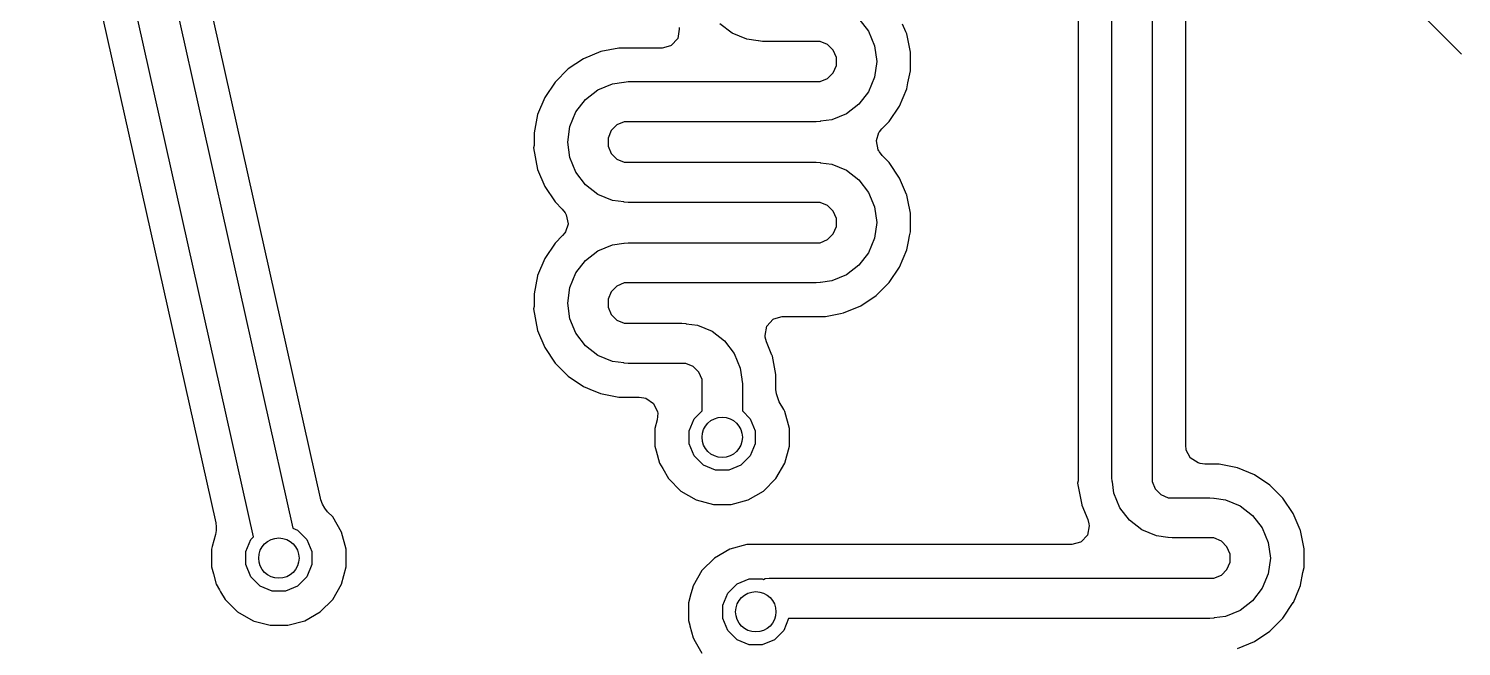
# Model space of a CAD drawing. Header units: inches. Extents: x 0.01 to 5.35, y 0.01 to 3.37.
# Drawn here: x 3.4773 to 3.8972, y 1.5893 to 1.7705 of the extents above; entities that cross this region are included whole.
import ezdxf

# ---------------------------------------------------------------- set-up
doc = ezdxf.new("R2010")
doc.units = ezdxf.units.IN
doc.header["$MEASUREMENT"] = 0
doc.layers.add('BLACK', color=250, linetype='CONTINUOUS')

msp = doc.modelspace()

# ---------------------------------------------------------------- linework, layer by layer
at = {"layer": 'BLACK', "linetype": 'CONTINUOUS'}
for p, q in [((3.48159, 1.95113), (3.55472, 1.62395)), ((3.54319, 1.62141), (3.47044, 1.94688)), ((3.4619, 1.93987), (3.53215, 1.62558)), ((3.56286, 1.63278), (3.49886, 1.91909)), ((3.84767, 1.81259), (3.89725, 1.76301)), ((3.80654, 1.79827), (3.80654, 1.63882)), ((3.8164, 1.64818), (3.8164, 1.80034)), ((3.79472, 1.63882), (3.79472, 1.79582)), ((3.78486, 1.7893), (3.78486, 1.63785)), ((3.6835, 1.76915), (3.67983, 1.77196)), ((3.72064, 1.77339), (3.72345, 1.76972)), ((3.73434, 1.7696), (3.73342, 1.77183)), ((3.66751, 1.76762), (3.66563, 1.76561)), ((3.66799, 1.77033), (3.66751, 1.76762)), ((3.66794, 1.77088), (3.66799, 1.77033)), ((3.68778, 1.76738), (3.6835, 1.76915)), ((3.72345, 1.76972), (3.72522, 1.76545)), ((3.73454, 1.76913), (3.73434, 1.7696)), ((3.73462, 1.76896), (3.73454, 1.76913)), ((3.73569, 1.76358), (3.73462, 1.76896)), ((3.64495, 1.76376), (3.63993, 1.76168)), ((3.65028, 1.76482), (3.64495, 1.76376)), ((3.64495, 1.76376), (3.64495, 1.76376)), ((3.64495, 1.76376), (3.64495, 1.76376)), ((3.64495, 1.76376), (3.64495, 1.76376)), ((3.64495, 1.76376), (3.64495, 1.76376)), ((3.66296, 1.76482), (3.65028, 1.76482)), ((3.66545, 1.76551), (3.66296, 1.76482)), ((3.66563, 1.76561), (3.66545, 1.76551)), ((3.69107, 1.76694), (3.68778, 1.76738)), ((3.69121, 1.76689), (3.69107, 1.76694)), ((3.69236, 1.76677), (3.69121, 1.76689)), ((3.70811, 1.76677), (3.69236, 1.76677)), ((3.70928, 1.76677), (3.70811, 1.76677)), ((3.71146, 1.76587), (3.70928, 1.76677)), ((3.71312, 1.76421), (3.71146, 1.76587)), ((3.71402, 1.76204), (3.71312, 1.76421)), ((3.72522, 1.76545), (3.72583, 1.76087)), ((3.73569, 1.75815), (3.73569, 1.76358)), ((3.73569, 1.76358), (3.73569, 1.76358)), ((3.63993, 1.76168), (3.63541, 1.75867)), ((3.63993, 1.76168), (3.63993, 1.76168)), ((3.63993, 1.76168), (3.63993, 1.76168)), ((3.71312, 1.75752), (3.71402, 1.75969)), ((3.71402, 1.76087), (3.71402, 1.76204)), ((3.71402, 1.75969), (3.71402, 1.76087)), ((3.72583, 1.76087), (3.72522, 1.75628)), ((3.63541, 1.75867), (3.63157, 1.75482)), ((3.63541, 1.75867), (3.63541, 1.75867)), ((3.63541, 1.75867), (3.63541, 1.75867)), ((3.70928, 1.75496), (3.71146, 1.75586)), ((3.71146, 1.75586), (3.71312, 1.75752)), ((3.72522, 1.75628), (3.72345, 1.75201)), ((3.73498, 1.75457), (3.73569, 1.75815)), ((3.63157, 1.75482), (3.62855, 1.75031)), ((3.63157, 1.75482), (3.63157, 1.75482)), ((3.63157, 1.75482), (3.63157, 1.75482)), ((3.64046, 1.74977), (3.64413, 1.75259)), ((3.64413, 1.75259), (3.64841, 1.75436)), ((3.64841, 1.75436), (3.6517, 1.75479)), ((3.6517, 1.75479), (3.65184, 1.75485)), ((3.65184, 1.75485), (3.65299, 1.75496)), ((3.65299, 1.75496), (3.68055, 1.75496)), ((3.68055, 1.75496), (3.70811, 1.75496)), ((3.70811, 1.75496), (3.70928, 1.75496)), ((3.72345, 1.75201), (3.72064, 1.74834)), ((3.73255, 1.7478), (3.73463, 1.75282)), ((3.73463, 1.75282), (3.73498, 1.75457)), ((3.62855, 1.75031), (3.62647, 1.74529)), ((3.62855, 1.75031), (3.62855, 1.75031)), ((3.62855, 1.75031), (3.62855, 1.75031)), ((3.63765, 1.7461), (3.64046, 1.74977)), ((3.72064, 1.74834), (3.71697, 1.74552)), ((3.72953, 1.74329), (3.73255, 1.7478)), ((3.62647, 1.74529), (3.62541, 1.73996)), ((3.62647, 1.74529), (3.62647, 1.74529)), ((3.63588, 1.74183), (3.63765, 1.7461)), ((3.65182, 1.74315), (3.64965, 1.74225)), ((3.65299, 1.74315), (3.65182, 1.74315)), ((3.68055, 1.74315), (3.65299, 1.74315)), ((3.70811, 1.74315), (3.68055, 1.74315)), ((3.70926, 1.74326), (3.70811, 1.74315)), ((3.7094, 1.74332), (3.70926, 1.74326)), ((3.7127, 1.74375), (3.7094, 1.74332)), ((3.71697, 1.74552), (3.7127, 1.74375)), ((3.72731, 1.74107), (3.72953, 1.74329)), ((3.72953, 1.74329), (3.72953, 1.74329)), ((3.62541, 1.73996), (3.62541, 1.73627)), ((3.63528, 1.73724), (3.63588, 1.74183)), ((3.64799, 1.74059), (3.64709, 1.73842)), ((3.64709, 1.73842), (3.64709, 1.73724)), ((3.64965, 1.74225), (3.64799, 1.74059)), ((3.72573, 1.73771), (3.72649, 1.74)), ((3.72649, 1.74), (3.72666, 1.74025)), ((3.72666, 1.74025), (3.72731, 1.74107)), ((3.62541, 1.73627), (3.62521, 1.73557)), ((3.62521, 1.73557), (3.62647, 1.7292)), ((3.63588, 1.73266), (3.63528, 1.73724)), ((3.64709, 1.73724), (3.64709, 1.73607)), ((3.64709, 1.73607), (3.64799, 1.7339)), ((3.72573, 1.73764), (3.72573, 1.73771)), ((3.72631, 1.73495), (3.72573, 1.73764)), ((3.72647, 1.73466), (3.72631, 1.73495)), ((3.72654, 1.73453), (3.72647, 1.73466)), ((3.72661, 1.73441), (3.72654, 1.73453)), ((3.72744, 1.7333), (3.72661, 1.73441)), ((3.63765, 1.72839), (3.63588, 1.73266)), ((3.64799, 1.7339), (3.64965, 1.73224)), ((3.64965, 1.73224), (3.65182, 1.73134)), ((3.65182, 1.73134), (3.65299, 1.73134)), ((3.65299, 1.73134), (3.68055, 1.73134)), ((3.68055, 1.73134), (3.70811, 1.73134)), ((3.70811, 1.73134), (3.70926, 1.73123)), ((3.70926, 1.73123), (3.7094, 1.73117)), ((3.7094, 1.73117), (3.7127, 1.73073)), ((3.7127, 1.73073), (3.71697, 1.72896)), ((3.72953, 1.7312), (3.72744, 1.7333)), ((3.73255, 1.72669), (3.72953, 1.7312)), ((3.72953, 1.7312), (3.72953, 1.7312)), ((3.72953, 1.7312), (3.72953, 1.7312)), ((3.62647, 1.7292), (3.62647, 1.7292)), ((3.62647, 1.7292), (3.62647, 1.7292)), ((3.62647, 1.7292), (3.62647, 1.7292)), ((3.62647, 1.7292), (3.62647, 1.7292)), ((3.62647, 1.7292), (3.62647, 1.7292)), ((3.62647, 1.7292), (3.62855, 1.72418)), ((3.64046, 1.72472), (3.63765, 1.72839)), ((3.71697, 1.72896), (3.72064, 1.72615)), ((3.72064, 1.72615), (3.72345, 1.72248)), ((3.73454, 1.72189), (3.73255, 1.72669)), ((3.73255, 1.72669), (3.73255, 1.72669)), ((3.62855, 1.72418), (3.62855, 1.72418)), ((3.62855, 1.72418), (3.62855, 1.72418)), ((3.62855, 1.72418), (3.63157, 1.71966)), ((3.64413, 1.7219), (3.64046, 1.72472)), ((3.64841, 1.72013), (3.64413, 1.7219)), ((3.72345, 1.72248), (3.72522, 1.71821)), ((3.73462, 1.72171), (3.73454, 1.72189)), ((3.73463, 1.72168), (3.73462, 1.72171)), ((3.73463, 1.72166), (3.73463, 1.72168)), ((3.73493, 1.72018), (3.73463, 1.72166)), ((3.63157, 1.71966), (3.63157, 1.71966)), ((3.63157, 1.71966), (3.63157, 1.71966)), ((3.63157, 1.71966), (3.63366, 1.71757)), ((3.63366, 1.71757), (3.6345, 1.71646)), ((3.6517, 1.7197), (3.64841, 1.72013)), ((3.65184, 1.71964), (3.6517, 1.7197)), ((3.65299, 1.71953), (3.65184, 1.71964)), ((3.68055, 1.71953), (3.65299, 1.71953)), ((3.70811, 1.71953), (3.68055, 1.71953)), ((3.70928, 1.71953), (3.70811, 1.71953)), ((3.71146, 1.71863), (3.70928, 1.71953)), ((3.71312, 1.71697), (3.71146, 1.71863)), ((3.72522, 1.71821), (3.72583, 1.71362)), ((3.73569, 1.71634), (3.73493, 1.72018)), ((3.6345, 1.71646), (3.63479, 1.71592)), ((3.63537, 1.71316), (3.63461, 1.71087)), ((3.63479, 1.71592), (3.63538, 1.71323)), ((3.63538, 1.71323), (3.63537, 1.71316)), ((3.71402, 1.7148), (3.71312, 1.71697)), ((3.71402, 1.71362), (3.71402, 1.7148)), ((3.71402, 1.71245), (3.71402, 1.71362)), ((3.72583, 1.71362), (3.72522, 1.70904)), ((3.73569, 1.71091), (3.73569, 1.71634)), ((3.63379, 1.7098), (3.63157, 1.70758)), ((3.63444, 1.71061), (3.63379, 1.7098)), ((3.63461, 1.71087), (3.63444, 1.71061)), ((3.71146, 1.70862), (3.71312, 1.71028)), ((3.71312, 1.71028), (3.71402, 1.71245)), ((3.72522, 1.70904), (3.72345, 1.70476)), ((3.73513, 1.7081), (3.73545, 1.70971)), ((3.73545, 1.70971), (3.73569, 1.71091)), ((3.63157, 1.70758), (3.62855, 1.70306)), ((3.63157, 1.70758), (3.63157, 1.70758)), ((3.64046, 1.70253), (3.64413, 1.70534)), ((3.64413, 1.70534), (3.64841, 1.70711)), ((3.64841, 1.70711), (3.6517, 1.70755)), ((3.6517, 1.70755), (3.65184, 1.7076)), ((3.65184, 1.7076), (3.65299, 1.70772)), ((3.65299, 1.70772), (3.66874, 1.70772)), ((3.66874, 1.70772), (3.70811, 1.70772)), ((3.70811, 1.70772), (3.70928, 1.70772)), ((3.70928, 1.70772), (3.71146, 1.70862)), ((3.72345, 1.70476), (3.72064, 1.70109)), ((3.73255, 1.70056), (3.73463, 1.70558)), ((3.73463, 1.70558), (3.73513, 1.7081)), ((3.62855, 1.70306), (3.62647, 1.69805)), ((3.62855, 1.70306), (3.62855, 1.70306)), ((3.62855, 1.70306), (3.62855, 1.70306)), ((3.63765, 1.69886), (3.64046, 1.70253)), ((3.72064, 1.70109), (3.71697, 1.69828)), ((3.72953, 1.69604), (3.73255, 1.70056)), ((3.62647, 1.69804), (3.62541, 1.69272)), ((3.62647, 1.69805), (3.62647, 1.69804)), ((3.63588, 1.69459), (3.63765, 1.69886)), ((3.7127, 1.69651), (3.7094, 1.69607)), ((3.71697, 1.69828), (3.7127, 1.69651)), ((3.62541, 1.69272), (3.62541, 1.68903)), ((3.63528, 1.69), (3.63588, 1.69459)), ((3.64799, 1.69335), (3.64709, 1.69117)), ((3.64965, 1.69501), (3.64799, 1.69335)), ((3.65182, 1.69591), (3.64965, 1.69501)), ((3.65299, 1.69591), (3.65182, 1.69591)), ((3.66874, 1.69591), (3.65299, 1.69591)), ((3.70811, 1.69591), (3.66874, 1.69591)), ((3.70926, 1.69602), (3.70811, 1.69591)), ((3.7094, 1.69607), (3.70926, 1.69602)), ((3.72117, 1.68918), (3.72569, 1.6922)), ((3.72569, 1.6922), (3.72953, 1.69604)), ((3.62541, 1.68903), (3.62521, 1.68832)), ((3.62521, 1.68832), (3.62647, 1.68196)), ((3.63588, 1.68541), (3.63528, 1.69)), ((3.64709, 1.69117), (3.64709, 1.69)), ((3.64709, 1.69), (3.64709, 1.68883)), ((3.64709, 1.68883), (3.64799, 1.68665)), ((3.71615, 1.6871), (3.72117, 1.68918)), ((3.63765, 1.68114), (3.63588, 1.68541)), ((3.64799, 1.68665), (3.64965, 1.68499)), ((3.64965, 1.68499), (3.65182, 1.68409)), ((3.65182, 1.68409), (3.65299, 1.68409)), ((3.65299, 1.68409), (3.66874, 1.68409)), ((3.66874, 1.68409), (3.66989, 1.68398)), ((3.66989, 1.68398), (3.67003, 1.68393)), ((3.67003, 1.68393), (3.67333, 1.68349)), ((3.6936, 1.68324), (3.69547, 1.68525)), ((3.69547, 1.68525), (3.69565, 1.68536)), ((3.69565, 1.68536), (3.69814, 1.68604)), ((3.69814, 1.68604), (3.71083, 1.68604)), ((3.71083, 1.68604), (3.71229, 1.68633)), ((3.71229, 1.68633), (3.71521, 1.68692)), ((3.71521, 1.68692), (3.71615, 1.6871)), ((3.62647, 1.68196), (3.62647, 1.68196)), ((3.62647, 1.68196), (3.62647, 1.68196)), ((3.62647, 1.68196), (3.62647, 1.68196)), ((3.62647, 1.68196), (3.62647, 1.68196)), ((3.62647, 1.68196), (3.62647, 1.68195)), ((3.62647, 1.68195), (3.62855, 1.67694)), ((3.64046, 1.67747), (3.63765, 1.68114)), ((3.67333, 1.68349), (3.6776, 1.68172)), ((3.6776, 1.68172), (3.68127, 1.67891)), ((3.69311, 1.68053), (3.6936, 1.68324)), ((3.69313, 1.68032), (3.69311, 1.68053)), ((3.69317, 1.67999), (3.69313, 1.68032)), ((3.69351, 1.67864), (3.69317, 1.67999)), ((3.62855, 1.67694), (3.62855, 1.67694)), ((3.62855, 1.67694), (3.62855, 1.67694)), ((3.62855, 1.67694), (3.63157, 1.67242)), ((3.64413, 1.67466), (3.64046, 1.67747)), ((3.68127, 1.67891), (3.68408, 1.67524)), ((3.69514, 1.67471), (3.69351, 1.67864)), ((3.63157, 1.67242), (3.63157, 1.67242)), ((3.63157, 1.67242), (3.63157, 1.67242)), ((3.63157, 1.67242), (3.63541, 1.66858)), ((3.64841, 1.67289), (3.64413, 1.67466)), ((3.6517, 1.67245), (3.64841, 1.67289)), ((3.65184, 1.6724), (3.6517, 1.67245)), ((3.65299, 1.67228), (3.65184, 1.6724)), ((3.66874, 1.67228), (3.65299, 1.67228)), ((3.66991, 1.67228), (3.66874, 1.67228)), ((3.67209, 1.67138), (3.66991, 1.67228)), ((3.67375, 1.66972), (3.67209, 1.67138)), ((3.68408, 1.67524), (3.68585, 1.67096)), ((3.69517, 1.67464), (3.69514, 1.67471)), ((3.69525, 1.67447), (3.69517, 1.67464)), ((3.69632, 1.66909), (3.69525, 1.67447)), ((3.63541, 1.66858), (3.63541, 1.66858)), ((3.63541, 1.66858), (3.63541, 1.66858)), ((3.63541, 1.66858), (3.63993, 1.66556)), ((3.67465, 1.66755), (3.67375, 1.66972)), ((3.67465, 1.66638), (3.67465, 1.66755)), ((3.68585, 1.67096), (3.68629, 1.66767)), ((3.68629, 1.66767), (3.68634, 1.66753)), ((3.68634, 1.66753), (3.68646, 1.66638)), ((3.69632, 1.66468), (3.69632, 1.66909)), ((3.63993, 1.66556), (3.63993, 1.66556)), ((3.63993, 1.66556), (3.64297, 1.6643)), ((3.64297, 1.6643), (3.64473, 1.66357)), ((3.64473, 1.66357), (3.6449, 1.66349)), ((3.6449, 1.66349), (3.65028, 1.66242)), ((3.67465, 1.65838), (3.67465, 1.66638)), ((3.68646, 1.66638), (3.68646, 1.65838)), ((3.69649, 1.66342), (3.69632, 1.66468)), ((3.69681, 1.66222), (3.69649, 1.66342)), ((3.65028, 1.66242), (3.65028, 1.66242)), ((3.65028, 1.66242), (3.65028, 1.66242)), ((3.65028, 1.66242), (3.65092, 1.66242)), ((3.65092, 1.66242), (3.65625, 1.66242)), ((3.65625, 1.66242), (3.65762, 1.66222)), ((3.65762, 1.66222), (3.65815, 1.66207)), ((3.65815, 1.66207), (3.66046, 1.66058)), ((3.66046, 1.66058), (3.6616, 1.65808)), ((3.69729, 1.66104), (3.69681, 1.66222)), ((3.6986, 1.65877), (3.69729, 1.66104)), ((3.69891, 1.65824), (3.6986, 1.65877)), ((3.6986, 1.65877), (3.6986, 1.65877)), ((3.6986, 1.65877), (3.6986, 1.65877)), ((3.66153, 1.65579), (3.66085, 1.65322)), ((3.66165, 1.65775), (3.66153, 1.65579)), ((3.6616, 1.65808), (3.66165, 1.65775)), ((3.6709, 1.65255), (3.67237, 1.6561)), ((3.67237, 1.6561), (3.67465, 1.65838)), ((3.68646, 1.65838), (3.68873, 1.6561)), ((3.68873, 1.6561), (3.6902, 1.65255)), ((3.70026, 1.65322), (3.69891, 1.65824)), ((3.66085, 1.65322), (3.66085, 1.64804)), ((3.6709, 1.64871), (3.6709, 1.65255)), ((3.6902, 1.65255), (3.6902, 1.64871)), ((3.70026, 1.64804), (3.70026, 1.65322)), ((3.66085, 1.64804), (3.6612, 1.64671)), ((3.6612, 1.64671), (3.6612, 1.64671)), ((3.6612, 1.64671), (3.6612, 1.64671)), ((3.6612, 1.64671), (3.66219, 1.64302)), ((3.67237, 1.64516), (3.6709, 1.64871)), ((3.6902, 1.64871), (3.68873, 1.64516)), ((3.69891, 1.64302), (3.70026, 1.64804)), ((3.81651, 1.64714), (3.8164, 1.64818)), ((3.81657, 1.64685), (3.81651, 1.64714)), ((3.81766, 1.64469), (3.81657, 1.64685)), ((3.66219, 1.64302), (3.66311, 1.64144)), ((3.67508, 1.64245), (3.67237, 1.64516)), ((3.67863, 1.64098), (3.67508, 1.64245)), ((3.68602, 1.64245), (3.68247, 1.64098)), ((3.68873, 1.64516), (3.68602, 1.64245)), ((3.69632, 1.63853), (3.69891, 1.64302)), ((3.8177, 1.64463), (3.81766, 1.64469)), ((3.82002, 1.64315), (3.8177, 1.64463)), ((3.82061, 1.64297), (3.82002, 1.64315)), ((3.82198, 1.64278), (3.82061, 1.64297)), ((3.82556, 1.64278), (3.82198, 1.64278)), ((3.8262, 1.64278), (3.82556, 1.64278)), ((3.83153, 1.64172), (3.8262, 1.64278)), ((3.8262, 1.64278), (3.8262, 1.64278)), ((3.8262, 1.64278), (3.8262, 1.64278)), ((3.83654, 1.63964), (3.83153, 1.64172)), ((3.83153, 1.64172), (3.83153, 1.64172)), ((3.83153, 1.64172), (3.83153, 1.64172)), ((3.83153, 1.64172), (3.83153, 1.64172)), ((3.83153, 1.64172), (3.83153, 1.64172)), ((3.83153, 1.64172), (3.83153, 1.64172)), ((3.66311, 1.64144), (3.66478, 1.63853)), ((3.66478, 1.63853), (3.66845, 1.63486)), ((3.68247, 1.64098), (3.67863, 1.64098)), ((3.69265, 1.63486), (3.69632, 1.63853)), ((3.78486, 1.63785), (3.78465, 1.63714)), ((3.79484, 1.63767), (3.79472, 1.63882)), ((3.79489, 1.63753), (3.79484, 1.63767)), ((3.79533, 1.63423), (3.79489, 1.63753)), ((3.80654, 1.63882), (3.80654, 1.63764)), ((3.80654, 1.63764), (3.80743, 1.63547)), ((3.83655, 1.63964), (3.83654, 1.63964)), ((3.83654, 1.63964), (3.83654, 1.63964)), ((3.84106, 1.63662), (3.83655, 1.63964)), ((3.83655, 1.63964), (3.83655, 1.63964)), ((3.83655, 1.63964), (3.83655, 1.63964)), ((3.66845, 1.63486), (3.67295, 1.63227)), ((3.68816, 1.63227), (3.69265, 1.63486)), ((3.78465, 1.63714), (3.78592, 1.63078)), ((3.7971, 1.62996), (3.79533, 1.63423)), ((3.80743, 1.63547), (3.8091, 1.63381)), ((3.8091, 1.63381), (3.81127, 1.63291)), ((3.8449, 1.63278), (3.84106, 1.63662)), ((3.84106, 1.63662), (3.84106, 1.63662)), ((3.84106, 1.63662), (3.84106, 1.63662)), ((3.56295, 1.63234), (3.56286, 1.63278)), ((3.56344, 1.63105), (3.56295, 1.63234)), ((3.56408, 1.62988), (3.56344, 1.63105)), ((3.56491, 1.62878), (3.56408, 1.62988)), ((3.67295, 1.63227), (3.67796, 1.63093)), ((3.67796, 1.63093), (3.67796, 1.63093)), ((3.67796, 1.63093), (3.68315, 1.63093)), ((3.68315, 1.63093), (3.68816, 1.63227)), ((3.68315, 1.63093), (3.68315, 1.63093)), ((3.78592, 1.63078), (3.78592, 1.63077)), ((3.78592, 1.63077), (3.78592, 1.63077)), ((3.78592, 1.63077), (3.78767, 1.62655)), ((3.79991, 1.62629), (3.7971, 1.62996)), ((3.81127, 1.63291), (3.81244, 1.63291)), ((3.81244, 1.63291), (3.82348, 1.63291)), ((3.82348, 1.63291), (3.82463, 1.6328)), ((3.82463, 1.6328), (3.82477, 1.63274)), ((3.82477, 1.63274), (3.82807, 1.63231)), ((3.82807, 1.63231), (3.83234, 1.63054)), ((3.83234, 1.63054), (3.83601, 1.62772)), ((3.84792, 1.62826), (3.8449, 1.63278)), ((3.8449, 1.63278), (3.8449, 1.63278)), ((3.8449, 1.63278), (3.8449, 1.63278)), ((3.53215, 1.62558), (3.53227, 1.62441)), ((3.5664, 1.6273), (3.56491, 1.62878)), ((3.56899, 1.6228), (3.5664, 1.6273)), ((3.78767, 1.62655), (3.78801, 1.62521)), ((3.78801, 1.62521), (3.78807, 1.62466)), ((3.80358, 1.62348), (3.79991, 1.62629)), ((3.83601, 1.62772), (3.83882, 1.62406)), ((3.84991, 1.62346), (3.84792, 1.62826)), ((3.84792, 1.62826), (3.84792, 1.62826)), ((3.84792, 1.62826), (3.84792, 1.62826)), ((3.84792, 1.62826), (3.84792, 1.62826)), ((3.53208, 1.6221), (3.53113, 1.61857)), ((3.53225, 1.62326), (3.53208, 1.6221)), ((3.53227, 1.62441), (3.53225, 1.62326)), ((3.54098, 1.61712), (3.54245, 1.62067)), ((3.54245, 1.62067), (3.54319, 1.62141)), ((3.55472, 1.62395), (3.5561, 1.62338)), ((3.5561, 1.62338), (3.55881, 1.62067)), ((3.55881, 1.62067), (3.56028, 1.61712)), ((3.57033, 1.61779), (3.56899, 1.6228)), ((3.78758, 1.62196), (3.78571, 1.61994)), ((3.78807, 1.62466), (3.78758, 1.62196)), ((3.80786, 1.62171), (3.80358, 1.62348)), ((3.81115, 1.62127), (3.80786, 1.62171)), ((3.81129, 1.62122), (3.81115, 1.62127)), ((3.81244, 1.6211), (3.81129, 1.62122)), ((3.82348, 1.6211), (3.81244, 1.6211)), ((3.82466, 1.6211), (3.82348, 1.6211)), ((3.82683, 1.6202), (3.82466, 1.6211)), ((3.83882, 1.62406), (3.84059, 1.61978)), ((3.84999, 1.62329), (3.84991, 1.62346)), ((3.85106, 1.61791), (3.84999, 1.62329)), ((3.53113, 1.61857), (3.53093, 1.61779)), ((3.53093, 1.61779), (3.53093, 1.6126)), ((3.53113, 1.61857), (3.53113, 1.61857)), ((3.54098, 1.61328), (3.54098, 1.61712)), ((3.56028, 1.61712), (3.56028, 1.61328)), ((3.57033, 1.6126), (3.57033, 1.61779)), ((3.68279, 1.61781), (3.6783, 1.61522)), ((3.6878, 1.61915), (3.68279, 1.61781)), ((3.68279, 1.61781), (3.68279, 1.61781)), ((3.78304, 1.61915), (3.6878, 1.61915)), ((3.78553, 1.61984), (3.78304, 1.61915)), ((3.78571, 1.61994), (3.78553, 1.61984)), ((3.82849, 1.61854), (3.82683, 1.6202)), ((3.82939, 1.61637), (3.82849, 1.61854)), ((3.84059, 1.61978), (3.8412, 1.6152)), ((3.85106, 1.61248), (3.85106, 1.61791)), ((3.85106, 1.61791), (3.85106, 1.61791)), ((3.53093, 1.6126), (3.53147, 1.61058)), ((3.54245, 1.60973), (3.54098, 1.61328)), ((3.56028, 1.61328), (3.55881, 1.60973)), ((3.56899, 1.60759), (3.57033, 1.6126)), ((3.67829, 1.61522), (3.67463, 1.61155)), ((3.6783, 1.61522), (3.67829, 1.61522)), ((3.67829, 1.61522), (3.67829, 1.61522)), ((3.82849, 1.61185), (3.82939, 1.61402)), ((3.82939, 1.6152), (3.82939, 1.61637)), ((3.82939, 1.61402), (3.82939, 1.6152)), ((3.8412, 1.6152), (3.84059, 1.61061)), ((3.85076, 1.61097), (3.85106, 1.61248)), ((3.53147, 1.61058), (3.53227, 1.60759)), ((3.54516, 1.60701), (3.54245, 1.60973)), ((3.55881, 1.60973), (3.5561, 1.60701)), ((3.67463, 1.61155), (3.67203, 1.60705)), ((3.67463, 1.61155), (3.67463, 1.61155)), ((3.67463, 1.61155), (3.67463, 1.61155)), ((3.68493, 1.60763), (3.68847, 1.6091)), ((3.68847, 1.6091), (3.69231, 1.6091)), ((3.69231, 1.6091), (3.69265, 1.60896)), ((3.69265, 1.60896), (3.69318, 1.60918)), ((3.69318, 1.60918), (3.69433, 1.60929)), ((3.69433, 1.60929), (3.82348, 1.60929)), ((3.82348, 1.60929), (3.82466, 1.60929)), ((3.82466, 1.60929), (3.82683, 1.61019)), ((3.82683, 1.61019), (3.82849, 1.61185)), ((3.84059, 1.61061), (3.83882, 1.60634)), ((3.85003, 1.6073), (3.85076, 1.61097)), ((3.85076, 1.61097), (3.85076, 1.61097)), ((3.85076, 1.61097), (3.85076, 1.61097)), ((3.53227, 1.60759), (3.53326, 1.60587)), ((3.53326, 1.60587), (3.53357, 1.60534)), ((3.53357, 1.60534), (3.53486, 1.6031)), ((3.54871, 1.60554), (3.54516, 1.60701)), ((3.55255, 1.60554), (3.54871, 1.60554)), ((3.5561, 1.60701), (3.55255, 1.60554)), ((3.5664, 1.6031), (3.56899, 1.60759)), ((3.6714, 1.60471), (3.67069, 1.60204)), ((3.67176, 1.60603), (3.6714, 1.60471)), ((3.67203, 1.60705), (3.67176, 1.60603)), ((3.67203, 1.60705), (3.67203, 1.60705)), ((3.67203, 1.60705), (3.67203, 1.60705)), ((3.67203, 1.60705), (3.67203, 1.60705)), ((3.68074, 1.60137), (3.68221, 1.60492)), ((3.68221, 1.60492), (3.68493, 1.60763)), ((3.83882, 1.60634), (3.83601, 1.60267)), ((3.84795, 1.60219), (3.84951, 1.60596)), ((3.84951, 1.60596), (3.85, 1.60715)), ((3.85, 1.60715), (3.85003, 1.6073)), ((3.53486, 1.6031), (3.53853, 1.59943)), ((3.56273, 1.59943), (3.5664, 1.6031)), ((3.67069, 1.60204), (3.67069, 1.59685)), ((3.68074, 1.59753), (3.68074, 1.60137)), ((3.83234, 1.59985), (3.82807, 1.59808)), ((3.83601, 1.60267), (3.83234, 1.59985)), ((3.8449, 1.59762), (3.84792, 1.60213)), ((3.84792, 1.60213), (3.84795, 1.60219)), ((3.53853, 1.59943), (3.54242, 1.59718)), ((3.54242, 1.59718), (3.54299, 1.59685)), ((3.54299, 1.59685), (3.54302, 1.59683)), ((3.54302, 1.59683), (3.54804, 1.59549)), ((3.54804, 1.59549), (3.54804, 1.59549)), ((3.54804, 1.59549), (3.55322, 1.59549)), ((3.55322, 1.59549), (3.55824, 1.59683)), ((3.55322, 1.59549), (3.55322, 1.59549)), ((3.55824, 1.59683), (3.56273, 1.59943)), ((3.67069, 1.59685), (3.67105, 1.59549)), ((3.67105, 1.59549), (3.67111, 1.5953)), ((3.68221, 1.59398), (3.68074, 1.59753)), ((3.70003, 1.59748), (3.69858, 1.59398)), ((3.82348, 1.59748), (3.70003, 1.59748)), ((3.82463, 1.59759), (3.82348, 1.59748)), ((3.82477, 1.59765), (3.82463, 1.59759)), ((3.82807, 1.59808), (3.82477, 1.59765)), ((3.84106, 1.59378), (3.8449, 1.59762)), ((3.67111, 1.5953), (3.67203, 1.59184)), ((3.67203, 1.59184), (3.67266, 1.59076)), ((3.68493, 1.59127), (3.68221, 1.59398)), ((3.69858, 1.59398), (3.69586, 1.59127)), ((3.83655, 1.59076), (3.84106, 1.59378)), ((3.67266, 1.59076), (3.67463, 1.58735)), ((3.68847, 1.5898), (3.68493, 1.59127)), ((3.69231, 1.5898), (3.68847, 1.5898)), ((3.69586, 1.59127), (3.69231, 1.5898)), ((3.83153, 1.58868), (3.83655, 1.59076))]:
    msp.add_line(p, q, dxfattribs=at)
at = {"layer": 'BLACK'}
for centre in [(3.68055, 1.65063), (3.55063, 1.6152), (3.69039, 1.59945)]:
    msp.add_circle(centre, 0.00591, dxfattribs=at)
at = {"layer": 'WHITE'}
for centre in [(3.68055, 1.65063), (3.55063, 1.6152), (3.69039, 1.59945)]:
    msp.add_circle(centre, 0.00591, dxfattribs=at)

doc.saveas('drawing.dxf')
